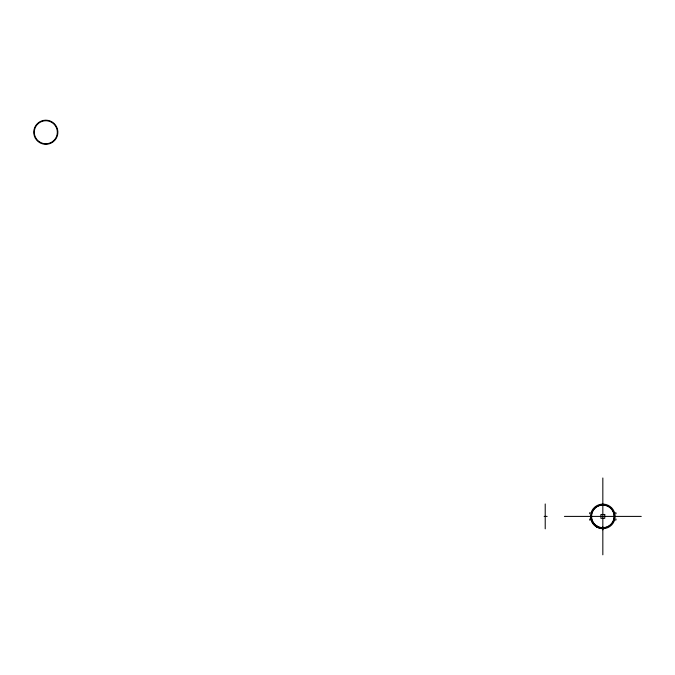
<?xml version="1.0" encoding="UTF-8"?>
<svg xmlns="http://www.w3.org/2000/svg" width="675" height="675" viewBox="0 0 675 675"><rect width="100%" height="100%" fill="white"/><g stroke="black" fill="none" stroke-linecap="round" stroke-linejoin="round"><path stroke-width="1.01" d="M589.596 513.768L589.916 512.485M615.752 520.315L616.072 519.033M544.151 516.4L547.147 516.4M564.418 516.4L641.25 516.4M615.752 512.485L616.072 513.768M589.596 519.033L589.916 520.315M602.834 477.984L602.834 554.816M602.834 526.871L602.834 529.858M545.214 503.963L545.214 528.837M602.834 528.466A12.066 12.066 0 0 1 590.768 516.4M604.758 514.477L600.91 514.477L600.91 518.324L604.758 518.324L604.758 514.477M597.189 526.171A11.289 11.289 0 0 0 614.123 516.4A11.289 11.289 0 0 0 597.189 506.621A11.289 11.289 0 0 0 597.189 526.171M597.071 526.382A11.526 11.526 0 0 0 614.36 516.4A11.526 11.526 0 0 0 597.071 506.419A11.526 11.526 0 0 0 597.071 526.382M596.683 527.048A12.302 12.302 0 0 0 615.136 516.4A12.302 12.302 0 0 0 596.692 505.744A12.302 12.302 0 0 0 596.683 527.048M39.724 142.037A11.526 11.526 0 0 0 57.333 132.621A11.526 11.526 0 0 0 40.382 122.082A11.526 11.526 0 0 0 39.724 142.037M35.37 138.282A12.066 12.066 0 0 0 56.261 138.282A12.066 12.066 0 0 0 45.816 120.184A12.066 12.066 0 0 0 35.37 138.282"/></g></svg>
